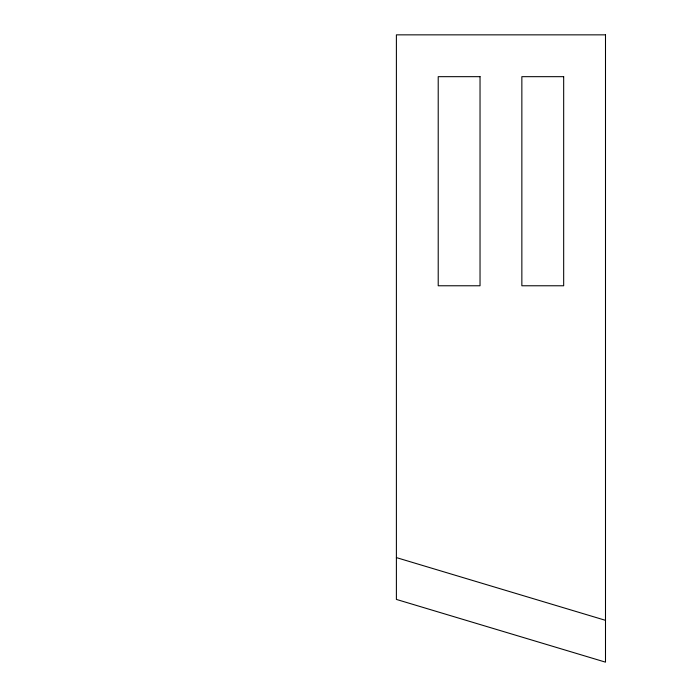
<?xml version="1.0" encoding="UTF-8"?>
<svg xmlns="http://www.w3.org/2000/svg" width="697" height="697" viewBox="0 0 697 697"><rect width="100%" height="100%" fill="white"/><g stroke="black" fill="none" stroke-linecap="round" stroke-linejoin="round"><path stroke-width="1.05" d="M396.393 557.6L605.493 620.33M605.493 34.85L396.393 34.85L396.393 599.42L605.493 662.15L605.493 34.85M480.033 76.67L438.213 76.67L438.213 285.77L480.033 285.77L480.033 76.67M563.673 76.67L521.853 76.67L521.853 285.77L563.673 285.77L563.673 76.67"/></g></svg>
